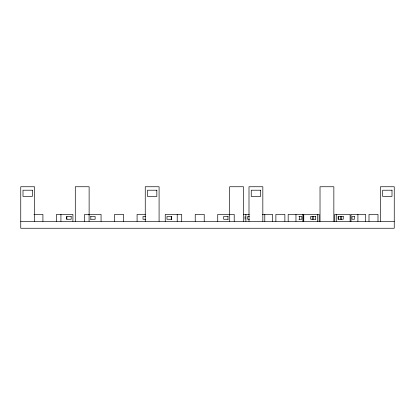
<?xml version="1.0" encoding="UTF-8"?>
<svg xmlns="http://www.w3.org/2000/svg" width="415" height="415" viewBox="0 0 415 415"><rect width="100%" height="100%" fill="white"/><g stroke="black" fill="none" stroke-linecap="round" stroke-linejoin="round"><path stroke-width="0.62" d="M60.927 221.335L60.927 214.415M89.085 221.335L89.085 214.415M33.926 214.415L42.921 214.415L42.921 221.335M145.364 214.415L137.085 214.415L137.085 221.335M243.408 214.415L249.399 214.415M262.233 214.415L272.572 214.415L272.572 221.335M90.636 216.49L95.134 216.49L95.134 219.26L90.636 219.26M145.582 216.49L143.014 216.49L143.014 219.26L145.582 219.26M171.826 216.49L166.975 216.49L166.975 219.26L171.826 219.26M228.162 216.49L223.664 216.49L223.664 219.26L228.162 219.26M249.472 216.49L247.625 216.49L247.625 219.26L249.472 219.26M298.883 216.49L301.876 216.49L301.876 219.26L298.883 219.26M315.711 216.49L310.612 216.49L310.612 219.26L315.711 219.26M20.75 221.335L394.25 221.335M380.415 221.335L380.415 186.75L394.25 186.75L394.25 228.25L20.75 228.25L20.75 186.75L34.585 186.75L34.585 221.335M377.998 221.335L377.998 214.415L369.002 214.415L369.002 221.335M365.698 221.335L365.698 214.415L350.991 214.415L350.991 221.335M357.912 214.415L357.912 221.335M350.11 221.335L350.11 214.415L334.739 214.415L334.739 221.335M341.654 216.303L341.654 219.447M340.653 216.49L340.653 219.26M338.282 216.49L338.282 219.26M336.275 214.415L336.275 221.335M333.852 221.335L333.852 186.75L320.022 186.75L320.022 221.335M319.135 221.335L319.135 214.415L303.764 214.415L303.764 221.335M317.6 214.415L317.6 221.335M315.592 216.49L315.592 219.26M313.221 216.49L313.221 219.26M312.215 216.303L312.215 219.447M303.547 221.335L303.547 214.415L288.176 214.415L288.176 221.335M302.877 214.415L302.877 221.335M299.386 216.49L299.386 219.26M295.962 214.415L295.962 221.335M284.872 221.335L284.872 214.415L275.876 214.415L275.876 221.335M264.786 214.415L264.786 221.335M262.835 221.335L262.835 186.75L249 186.75L249 221.335M245.888 214.415L245.888 221.335M245.037 216.49L245.037 219.26M243.506 221.335L243.506 186.75L229.671 186.75L229.671 214.929M234.21 221.335L234.21 214.415L217.735 214.415L217.735 221.335M229.713 214.415L229.713 221.335M227.975 216.49L227.975 219.26M204.222 221.335L204.222 214.415L195.226 214.415L195.226 221.335M181.713 221.335L181.713 214.415L165.237 214.415L165.237 221.335M177.215 214.415L177.215 221.335M171.468 216.49L171.468 219.26M171.286 216.49L171.286 219.26M159.085 221.335L159.085 186.75L145.25 186.75L145.25 221.335M123.571 221.335L123.571 214.415L114.576 214.415L114.576 221.335M101.063 221.335L101.063 214.415L84.587 214.415L84.587 221.335M90.818 216.49L90.818 219.26M89.121 214.929L89.121 186.75L75.291 186.75L75.291 221.335M72.91 221.335L72.91 214.415L56.435 214.415L56.435 221.335M66.862 216.49L66.862 219.26M32.334 190.21L22.996 190.21L22.996 196.435L32.334 196.435L32.334 190.21M156.834 190.21L147.496 190.21L147.496 196.435L156.834 196.435L156.834 190.21M260.584 190.21L251.246 190.21L251.246 196.435L260.584 196.435L260.584 190.21M392.004 190.21L382.666 190.21L382.666 196.435L392.004 196.435L392.004 190.21M71.172 216.49L66.675 216.49L66.675 219.26L71.172 219.26L71.172 216.49M343.262 216.49L338.163 216.49L338.163 219.26L343.262 219.26L343.262 216.49M354.488 216.49L351.998 216.49L351.998 219.26L354.488 219.26L354.488 216.49"/></g></svg>
